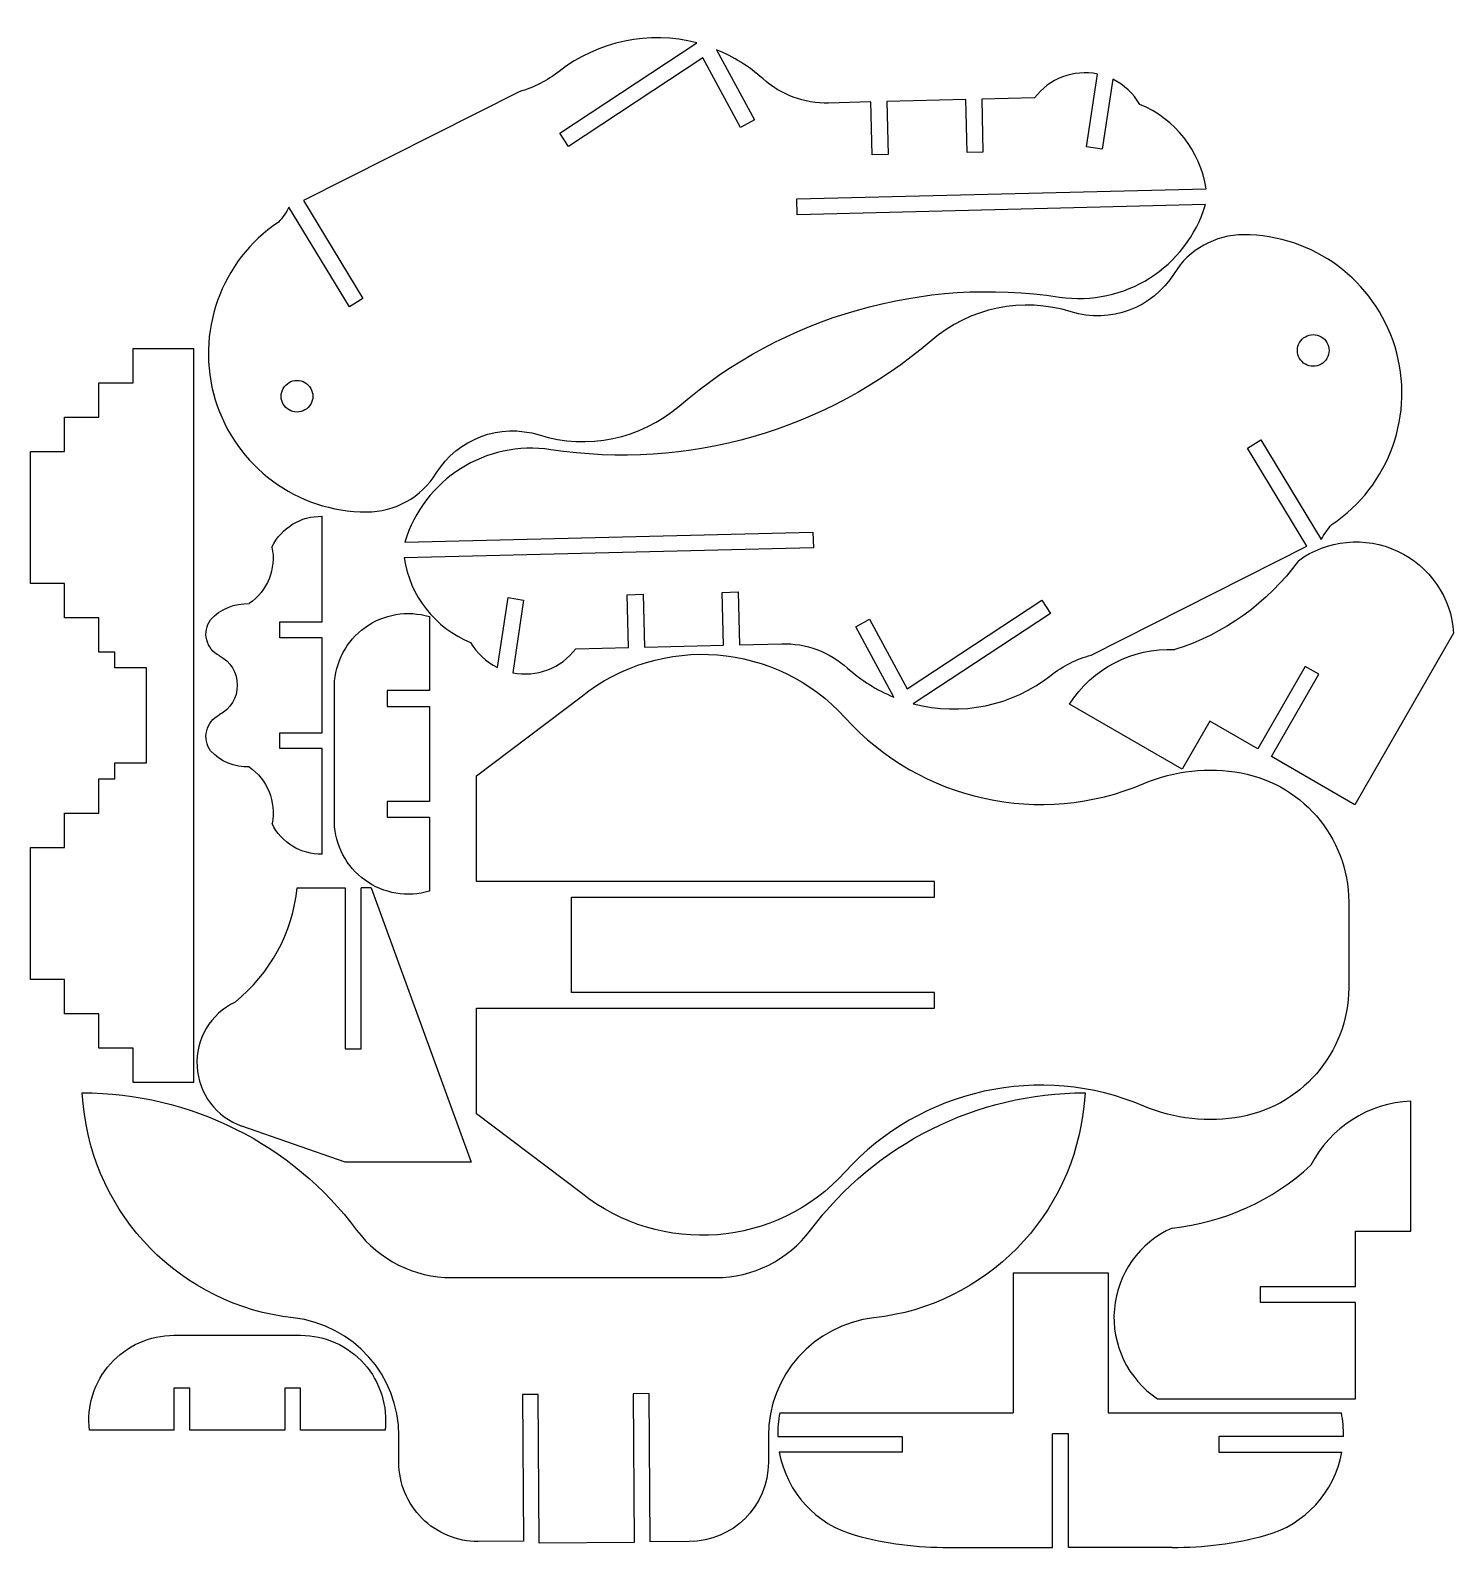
# Model space of a CAD drawing. Extents: x 7 to 277, y 7 to 295.
import ezdxf

# ---------------------------------------------------------------- set-up
doc = ezdxf.new("R2010")
doc.units = 0
doc.layers.add('Camada_1', color=7, linetype='CONTINUOUS')

msp = doc.modelspace()

# ---------------------------------------------------------------- linework, layer by layer
at = {"layer": 'Camada_1', "color": 7}
for points in [[(137.14837, 291.028697), (144.34194, 277.728754), (141.70317, 276.301539), (134.56704, 289.495304), (109.09272, 272.693178), (107.44095, 275.197485)], [(212.21558, 285.44102), (210.2162, 272.208758), (207.24988, 272.656962)], [(99.735889, 283.079978), (58.857707, 262.466562)], [(197.37031, 281.896106), (187.3734, 281.650441), (187.61907, 271.653451), (184.61996, 271.579761), (184.3743, 281.576725), (169.37883, 281.20824), (169.62449, 271.21125), (166.62539, 271.13756), (166.37977, 281.132989), (158.36668, 280.93606)], [(229.76222, 261.68575), (152.44237, 259.785698), (152.36867, 262.784803), (229.87228, 264.689379)], [(58.857707, 262.466562), (70.143276, 243.890087), (67.579342, 242.332432)], [(38.131563, 95.43342), (26.631562, 95.43342), (26.631562, 101.93342), (20.131562, 101.93342), (20.131562, 108.43342), (13.631565, 108.43342), (13.631565, 114.93342), (7.131565, 114.93342), (7.131565, 139.93342), (13.631565, 139.93342), (13.631565, 146.43342), (20.131562, 146.43342), (20.131562, 152.93342), (23.131564, 152.93342), (23.131564, 155.93342), (29.131563, 155.93342), (29.131563, 173.93342), (23.131564, 173.93342), (23.131564, 176.93342), (20.131562, 176.93342), (20.131562, 183.43342), (13.631565, 183.43342), (13.631565, 189.93342), (7.131565, 189.93342), (7.131565, 214.933423), (13.631565, 214.933423), (13.631565, 221.433424), (20.131562, 221.433424), (20.131562, 227.933424), (26.631562, 227.933424), (26.631562, 234.433424), (38.131563, 234.433424)], [(38.131563, 95.43342), (38.131563, 234.433424)], [(248.98786, 196.99189), (237.70229, 215.568363), (240.26623, 217.126018)], [(62.427979, 138.65458), (62.426679, 158.65458), (54.426767, 158.65405), (54.426585, 161.6541), (62.426585, 161.65462), (62.425485, 179.65458), (54.425495, 179.65405), (54.425312, 182.6541), (62.425312, 182.65462), (62.424012, 202.654579)], [(78.083352, 197.7727), (155.4032, 199.672752), (155.4769, 196.67365)], [(208.10969, 176.3785), (248.98786, 196.99189)], [(95.629999, 174.01743), (97.629376, 187.24969), (100.5957, 186.80149)], [(110.47527, 177.56234), (120.47218, 177.80801), (120.22651, 187.805), (123.22562, 187.8787), (123.47128, 177.88173), (138.46675, 178.25022), (138.22109, 188.24721), (141.22019, 188.32091), (141.46581, 178.32548)], [(170.69721, 168.42978), (163.50364, 181.72972), (166.14241, 183.15694), (173.27854, 169.96317), (198.75286, 186.7653), (200.40463, 184.26099)], [(82.735788, 183.65657), (82.735788, 169.65657), (74.735788, 169.65657), (74.735788, 166.65657), (82.735788, 166.65657), (82.735788, 148.65657), (74.735788, 148.65657), (74.735788, 145.65657), (82.735788, 145.65657), (82.735788, 131.65657)], [(276.78974, 180.52743), (258.07969, 148.02845)], [(248.64442, 174.23032), (239.6636, 158.63081)], [(242.26352, 157.13401), (251.24434, 172.73352)], [(251.24434, 172.73352), (248.64442, 174.23032)], [(225.32507, 154.76991), (203.97875, 167.05923)], [(230.56388, 163.86962), (225.32507, 154.76991)], [(239.6636, 158.63081), (230.56388, 163.86962)], [(258.07969, 148.02845), (242.26352, 157.13401)], [(111.51657, 74.49055), (91.687827, 89.49058), (91.687827, 109.49056), (178.44302, 109.49056), (178.44302, 112.49057), (109.68782, 112.49057), (109.68782, 130.49057), (178.44302, 130.49057), (178.44302, 133.49057), (91.687827, 133.49057), (91.687827, 153.49056)], [(71.695107, 132.30454), (90.621547, 80.30454), (66.795104, 80.30454), (47.22062, 87.15524)], [(57.695104, 132.30454), (66.795104, 132.30454), (66.795104, 101.80454)], [(66.795104, 101.80454), (69.795108, 101.80454), (69.795108, 132.30454)], [(71.695107, 132.30454), (69.795108, 132.30454)], [(206.95653, 93.4667), (206.76428, 91.39355)], [(268.66719, 67.26105), (268.66719, 91.89218)], [(258.16719, 67.26105), (268.66719, 67.26105)], [(258.16719, 56.76105), (258.16719, 67.26105)], [(86.956532, 58.4667), (136.95654, 58.4667)], [(193.31325, 59.3652), (193.31325, 32.8652)], [(193.31325, 59.3652), (211.31325, 59.3652), (211.31325, 32.8652)], [(240.16719, 56.76105), (258.16719, 56.76105)], [(240.16719, 53.76105), (240.16719, 56.76105)], [(258.16719, 53.76105), (240.16719, 53.76105)], [(258.16719, 35.51105), (258.16719, 53.76105)], [(34.340209, 47.5369), (58.340208, 47.5369)], [(74.340207, 29.5369), (58.340208, 29.5369), (58.340208, 37.5369), (55.340209, 37.5369), (55.340209, 29.5369), (37.340208, 29.5369), (37.340208, 37.5369), (34.340209, 37.5369), (34.340209, 29.5369), (18.340209, 29.5369)], [(131.95657, 8.46669), (124.54681, 8.41579), (124.35393, 36.48662), (121.354, 36.46602), (121.54784, 8.25792), (103.54784, 8.13423), (103.354, 36.34232), (100.354, 36.32172), (100.545, 8.52575), (91.956574, 8.46675)], [(220.66719, 35.51105), (258.16719, 35.51105)], [(149.10516, 32.8652), (193.31325, 32.8652)], [(211.31325, 32.8652), (255.52134, 32.8652)], [(223.4316, 7.36521), (203.81325, 7.36521), (203.81325, 28.8652), (200.81325, 28.8652)], [(200.81325, 7.36521), (200.81325, 28.8652)], [(148.72836, 28.36522), (172.31325, 28.36522)], [(172.31325, 28.36522), (172.31325, 25.36521)], [(255.89814, 28.36522), (232.31325, 28.36522), (232.31325, 25.36521), (255.59334, 25.36521)], [(172.31325, 25.36521), (149.03317, 25.36521)], [(181.1949, 7.36521), (200.81325, 7.36521)]]:
    msp.add_lwpolyline(points, dxfattribs=at)
for points in [[(253.19011, 234.066601)], [(54.655462, 225.391849)], [(256.90847, 128.47111)]]:
    msp.add_lwpolyline(points, close=True, dxfattribs=at)
for points in [[(133.42505, 292.335844), (124.356139, 294.699852), (114.703529, 292.693864), (107.32742, 286.912283)], [(107.44095, 275.197485), (107.44095, 275.197485), (133.42505, 292.335844), (133.42505, 292.335844)], [(145.87893, 285.55288), (143.306415, 287.868123), (140.352648, 289.720728), (137.14837, 291.028697)], [(107.32742, 286.912283), (105.072754, 285.149302), (102.493259, 283.847138), (99.735889, 283.079978)], [(158.36668, 280.93606), (153.767049, 280.822581), (149.29855, 282.47462), (145.87893, 285.55288)], [(209.32964, 286.421302), (204.804597, 287.339305), (200.1542, 285.579678), (197.37031, 281.896106)], [(207.24988, 272.656962), (207.24988, 272.656962), (209.32964, 286.421302), (209.32964, 286.421302)], [(217.32691, 280.677197), (216.133371, 282.736977), (214.354162, 284.395222), (212.21558, 285.44102)], [(229.87228, 264.689379), (228.812101, 271.862227), (224.041797, 277.941502), (217.32691, 280.677197)], [(202.10371, 244.19195), (214.390182, 242.336341), (226.173775, 249.789375), (229.76222, 261.68575)], [(56.126418, 261.184391), (55.581545, 260.167315), (54.913137, 259.22143), (54.136373, 258.368219)], [(67.579342, 242.332432), (67.579342, 242.332432), (56.126418, 261.184391), (56.126418, 261.184391)], [(54.136373, 258.368219), (43.180102, 251.011675), (38.32017, 237.3577), (42.16445, 224.733117)], [(236.99493, 255.979736), (231.634537, 255.979867), (226.654594, 253.210232), (223.82699, 248.656281)], [(265.681122, 234.725335), (261.83684, 247.34992), (250.191847, 255.97802), (236.99493, 255.979736)], [(130.04574, 223.545322), (149.919987, 240.578346), (176.224839, 248.115424), (202.10371, 244.19195)], [(223.82699, 248.656281), (219.742591, 242.078167), (211.729091, 239.091114), (204.33548, 241.39077)], [(204.33548, 241.39077), (195.136907, 244.251073), (185.113893, 242.182064), (177.79983, 235.913128)], [(177.79983, 235.913128), (157.925583, 218.880104), (131.620731, 211.343026), (105.74186, 215.2665)], [(247.19011, 234.066601), (247.189432, 235.13885), (247.76108, 236.129939), (248.689562, 236.666259)], [(248.689562, 236.666259), (249.618044, 237.202579), (250.762176, 237.202579), (251.690658, 236.666259)], [(251.690658, 236.666259), (252.61914, 236.129939), (253.190788, 235.13885), (253.19011, 234.066601)], [(248.689562, 231.466943), (247.76108, 232.003263), (247.189432, 232.994352), (247.19011, 234.066601)], [(253.19011, 234.066601), (253.190788, 232.994352), (252.61914, 232.003263), (251.690658, 231.466943)], [(253.7092, 201.090231), (264.665471, 208.446776), (269.525404, 222.100751), (265.681122, 234.725335)], [(251.690658, 231.466943), (250.762176, 230.930623), (249.618044, 230.930623), (248.689562, 231.466943)], [(54.655462, 225.391849), (54.655185, 226.46383), (55.226922, 227.454501), (56.155239, 227.990571)], [(56.155239, 227.990571), (57.083556, 228.526642), (58.227369, 228.526642), (59.155686, 227.990571)], [(59.155686, 227.990571), (60.084003, 227.454501), (60.65574, 226.46383), (60.655463, 225.391849)], [(42.16445, 224.733117), (46.008731, 212.108533), (57.653722, 203.480432), (70.850639, 203.478714)], [(56.155239, 222.793127), (55.226922, 223.329197), (54.655185, 224.319868), (54.655462, 225.391849)], [(60.655463, 225.391849), (60.65574, 224.319868), (60.084003, 223.329197), (59.155686, 222.793127)], [(59.155686, 222.793127), (58.227369, 222.257056), (57.083556, 222.257056), (56.155239, 222.793127)], [(103.51009, 218.06768), (112.708663, 215.207377), (122.731677, 217.276386), (130.04574, 223.545322)], [(84.018581, 210.802169), (88.10298, 217.380283), (96.116479, 220.367335), (103.51009, 218.06768)], [(105.74186, 215.2665), (93.455389, 217.122108), (81.671797, 209.669074), (78.083352, 197.7727)], [(240.26623, 217.126018), (240.26623, 217.126018), (251.71915, 198.274059), (251.71915, 198.274059)], [(70.850639, 203.478714), (76.211033, 203.478582), (81.190977, 206.248217), (84.018581, 210.802169)], [(52.91549, 196.83933), (54.667041, 200.477723), (58.387261, 202.752922), (62.424112, 202.654579)], [(247.37624, 194.23821), (252.826074, 198.227233), (260.015446, 198.93281), (266.136807, 196.079404)], [(251.71915, 198.274059), (252.264025, 199.291136), (252.932435, 200.23702), (253.7092, 201.090231)], [(52.91549, 196.83933), (53.732297, 192.72275), (52.037432, 188.512707), (48.596233, 186.1103)], [(155.4769, 196.67365), (155.4769, 196.67365), (77.973295, 194.76907), (77.973295, 194.76907)], [(266.136807, 196.079404), (272.258169, 193.225999), (276.340556, 187.266215), (276.78974, 180.52743)], [(77.973295, 194.76907), (79.033475, 187.596219), (83.803782, 181.516943), (90.518672, 178.78125)], [(247.37624, 194.23821), (241.581892, 186.25392), (233.367161, 180.351124), (223.9517, 177.40622)], [(41.255903, 183.05753), (43.135648, 185.103691), (45.819873, 186.220034), (48.596233, 186.1103)], [(70.535479, 181.587591), (74.060647, 184.133586), (78.568329, 184.898018), (82.735788, 183.65657)], [(100.5957, 186.80149), (100.5957, 186.80149), (98.515942, 173.03715), (98.515942, 173.03715)], [(200.40463, 184.26099), (200.40463, 184.26099), (174.42053, 167.12263), (174.42053, 167.12263)], [(40.540562, 179.276446), (40.219328, 180.580905), (40.480346, 181.960572), (41.255903, 183.05753)], [(64.735787, 170.65636), (64.867482, 175.002802), (67.01031, 179.041595), (70.535479, 181.587591)], [(42.929877, 176.25991), (41.733626, 176.871293), (40.861797, 177.971987), (40.540562, 179.276446)], [(90.518672, 178.78125), (91.71221, 176.721472), (93.491418, 175.063228), (95.629999, 174.01743)], [(111.51657, 168.49055), (126.622804, 180.575542), (148.523762, 178.82347), (161.51657, 164.49056)], [(141.46581, 178.32548), (141.46581, 178.32548), (149.4789, 178.52241), (149.4789, 178.52241)], [(149.4789, 178.52241), (154.078531, 178.635889), (158.54703, 176.98385), (161.96665, 173.90559)], [(42.929877, 176.25991), (45.037812, 175.192137), (46.352819, 173.016295), (46.318144, 170.6536)], [(98.515942, 173.03715), (103.040984, 172.119147), (107.691379, 173.878771), (110.47527, 177.56234)], [(200.51816, 172.54619), (202.772825, 174.309173), (205.35232, 175.611338), (208.10969, 176.3785)], [(203.97875, 167.05923), (208.297322, 173.842397), (215.919686, 177.791164), (223.9517, 177.40622)], [(161.96665, 173.90559), (164.539166, 171.59035), (167.492932, 169.737747), (170.69721, 168.42978)], [(174.42053, 167.12263), (183.48944, 164.758622), (193.14205, 166.764609), (200.51816, 172.54619)], [(46.318144, 170.6536), (46.353101, 168.290913), (45.038359, 166.114917), (42.930557, 165.04689)], [(64.735787, 144.65679), (64.735787, 144.65679), (64.735787, 170.65636), (64.735787, 170.65636)], [(91.687827, 153.49056), (91.687827, 153.49056), (111.51657, 168.49055), (111.51657, 168.49055)], [(40.541609, 162.030066), (40.862685, 163.334563), (41.734381, 164.435362), (42.930557, 165.04689)], [(161.51657, 164.49056), (175.805142, 148.728226), (198.503207, 143.733703), (218.08841, 152.04239)], [(41.257406, 158.24907), (40.481717, 159.345934), (40.220532, 160.725569), (40.541609, 162.030066)], [(48.598107, 155.19718), (45.821759, 155.087112), (43.137397, 156.203133), (41.257406, 158.24907)], [(48.598107, 155.19718), (52.039595, 152.795192), (53.73497, 148.585358), (52.918665, 144.46868)], [(218.08841, 152.04239), (223.900394, 154.50803), (230.310396, 155.205136), (236.51653, 154.0465)], [(236.51653, 154.0465), (248.721658, 151.767889), (257.40511, 140.87718), (256.90847, 128.47111)], [(62.427991, 138.65458), (58.391151, 138.555749), (54.670656, 140.830498), (52.918665, 144.46868)], [(70.535475, 133.725552), (67.010306, 136.27155), (64.867479, 140.310346), (64.735787, 144.65679)], [(45.919426, 110.65004), (52.57298, 116.011), (56.811754, 123.805754), (57.695104, 132.30454)], [(82.735788, 131.65657), (78.568328, 130.415122), (74.060643, 131.179554), (70.535475, 133.725552)], [(256.90847, 128.47111), (256.90847, 128.47111), (256.90847, 114.51002), (256.90847, 114.51002)], [(256.90847, 114.51002), (257.40511, 102.10395), (248.721658, 91.213241), (236.51653, 88.93463)], [(45.919426, 110.65004), (41.273833, 108.42136), (38.429658, 103.612233), (38.71458, 98.467588)], [(38.71458, 98.467588), (38.999502, 93.322943), (42.357334, 88.857297), (47.22062, 87.15524)], [(218.08841, 90.93872), (198.503213, 99.247414), (175.805149, 94.252903), (161.51657, 78.49058)], [(17.148786, 91.39356), (17.148786, 91.39356), (16.95654, 93.4667), (16.95654, 93.4667)], [(16.95654, 93.4667), (37.41576, 93.4667), (56.680996, 83.834084), (68.956531, 67.46671)], [(154.95654, 67.46671), (167.232075, 83.834083), (186.497311, 93.466699), (206.95653, 93.4667)], [(56.956539, 50.82739), (35.7465, 53.198742), (19.119471, 70.142549), (17.148786, 91.39356)], [(206.76428, 91.39355), (204.793599, 70.142536), (188.166572, 53.198724), (166.95653, 50.82737)], [(236.51653, 88.93463), (230.310398, 87.775988), (223.900396, 88.473087), (218.08841, 90.93872)], [(268.66719, 91.89218), (260.633948, 91.53389), (253.408733, 86.898228), (249.73489, 79.74531)], [(161.51657, 78.49058), (148.523774, 64.157658), (126.622815, 62.405568), (111.51657, 74.49055)], [(223.4603, 67.84273), (233.270806, 68.880703), (242.48502, 73.054809), (249.73489, 79.74531)], [(68.956531, 67.46671), (73.205753, 61.801074), (79.874491, 58.466702), (86.956532, 58.4667)], [(136.95654, 58.4667), (144.038581, 58.466702), (150.707318, 61.801075), (154.95654, 67.46671)], [(223.4603, 67.84273), (217.284148, 65.109948), (213.085643, 59.231393), (212.504357, 52.502718)], [(212.504357, 52.502718), (211.923072, 45.774044), (215.051209, 39.262545), (220.66719, 35.51105)], [(76.956552, 28.46675), (76.956531, 39.92572), (68.344555, 49.554178), (56.956539, 50.82739)], [(166.95653, 50.82737), (155.568508, 49.554145), (146.956539, 39.925667), (146.95654, 28.46669)], [(22.298614, 42.129429), (25.355979, 45.568963), (29.738266, 47.5369), (34.340209, 47.5369)], [(58.340208, 47.5369), (62.94215, 47.5369), (67.324438, 45.568963), (70.381802, 42.129428)], [(18.340209, 29.5369), (17.800671, 34.107105), (19.24125, 38.689894), (22.298614, 42.129429)], [(70.381802, 42.129428), (73.439166, 38.689893), (74.879745, 34.107105), (74.340207, 29.5369)], [(149.10516, 32.8652), (148.810058, 31.384245), (148.683652, 29.874629), (148.72836, 28.36522)], [(255.89814, 28.36522), (255.942848, 29.874629), (255.816442, 31.384245), (255.52134, 32.8652)], [(76.956552, 23.46675), (76.956552, 23.46675), (76.956552, 28.46675), (76.956552, 28.46675)], [(146.95654, 28.46669), (146.95654, 28.46669), (146.95654, 23.46669), (146.95654, 23.46669)], [(81.349958, 12.860141), (78.536908, 15.673187), (76.956552, 19.488499), (76.956552, 23.46675)], [(146.95654, 23.46669), (146.95654, 15.18243), (140.24083, 8.466707), (131.95657, 8.46669)], [(149.03317, 25.36521), (150.411684, 17.798426), (156.010299, 11.694219), (163.43, 9.66825)], [(241.1965, 9.66825), (248.616205, 11.694216), (254.214824, 17.798424), (255.59334, 25.36521)], [(91.956574, 8.46675), (87.978323, 8.466744), (84.163008, 10.047094), (81.349958, 12.860141)], [(163.43, 9.66825), (169.216976, 8.084423), (175.19536, 7.309385), (181.1949, 7.36521)], [(223.4316, 7.36521), (229.43114, 7.309385), (235.409524, 8.084423), (241.1965, 9.66825)]]:
    msp.add_open_spline(points, degree=3, dxfattribs=at)

doc.saveas('drawing.dxf')
